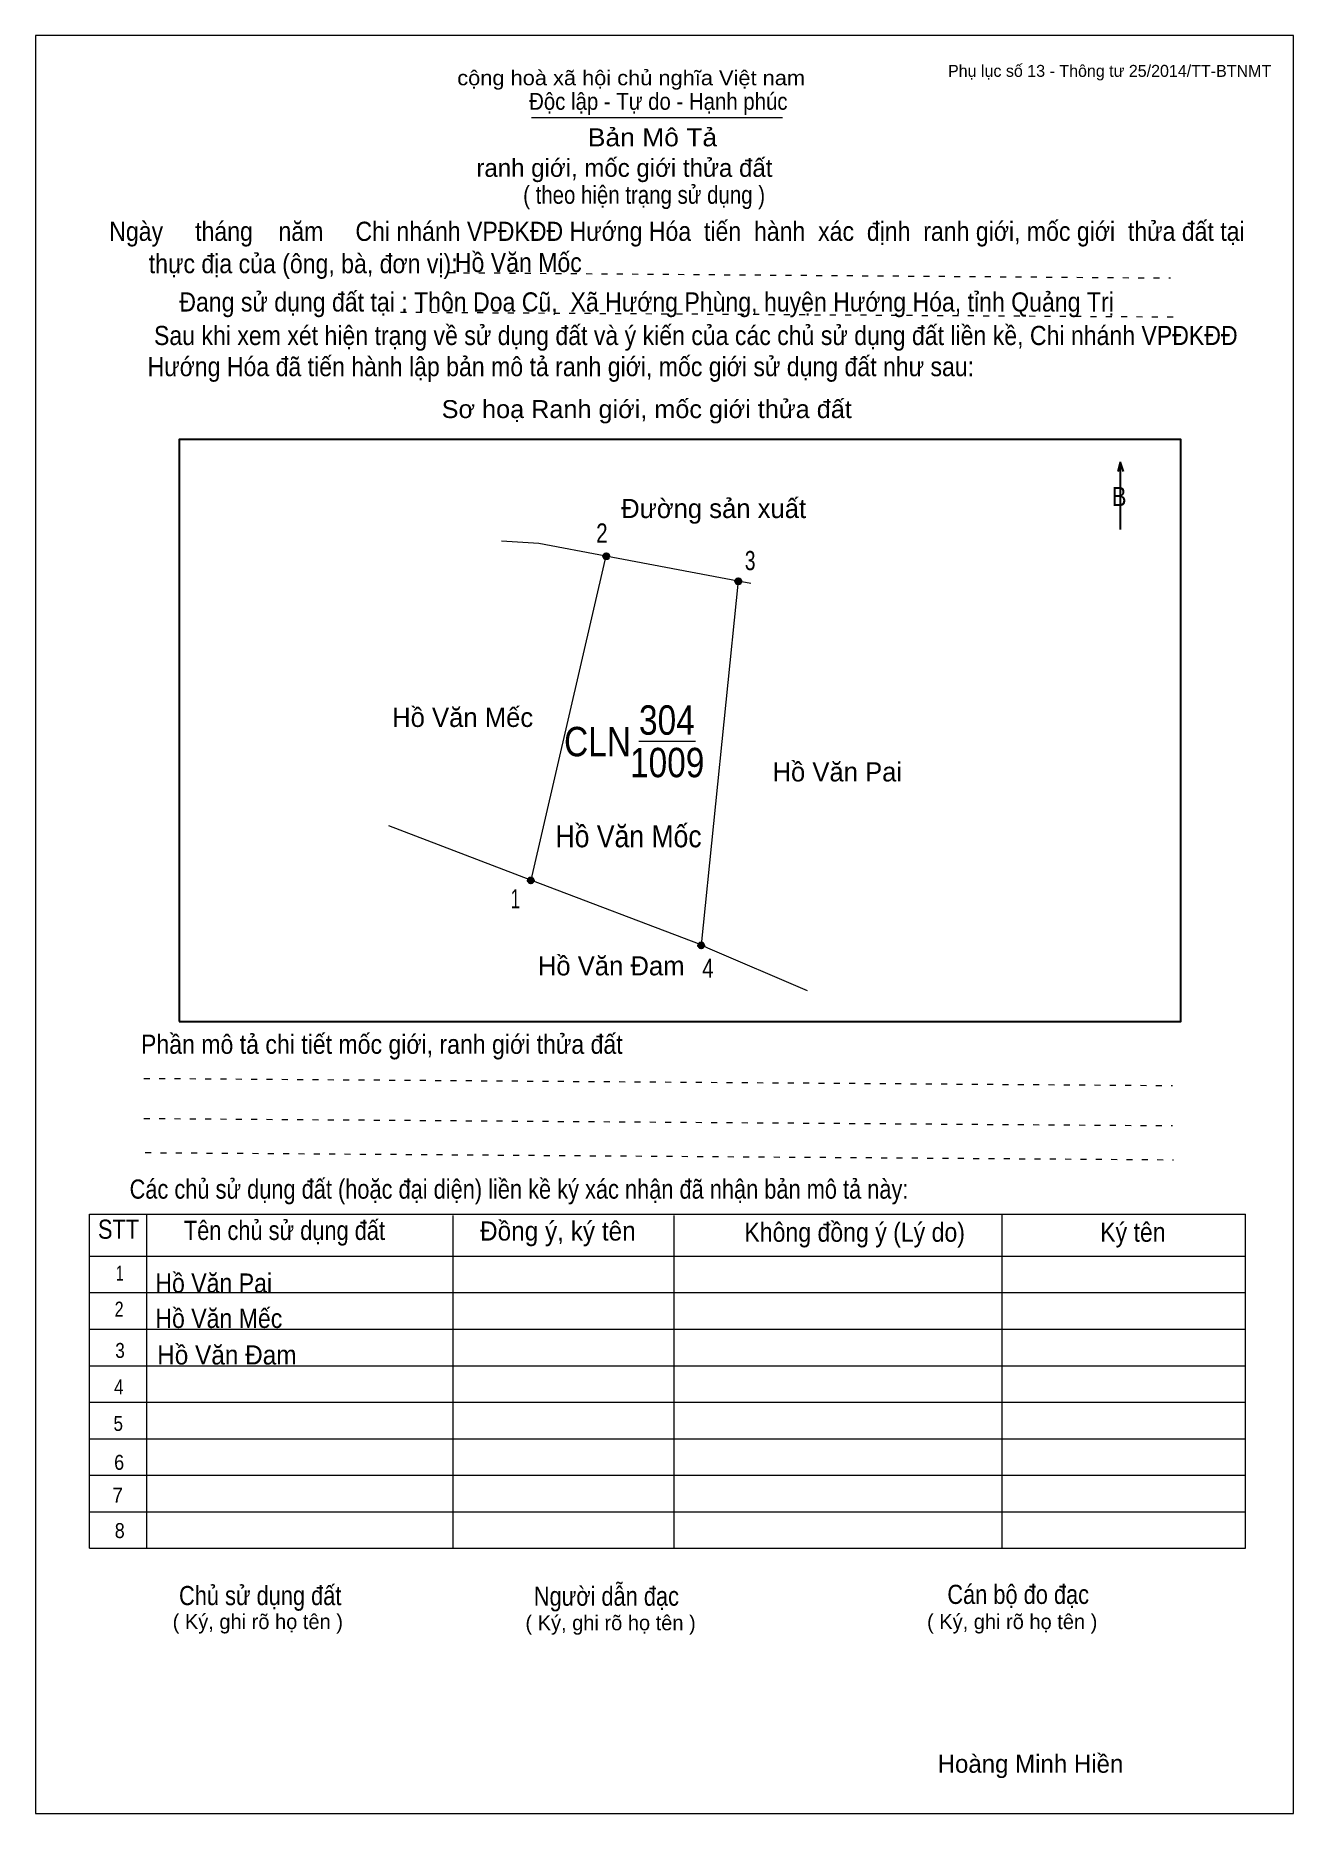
# Model space of a CAD drawing. Header units: centimetres. Extents: x 0 to 21, y 0 to 29.7.
import ezdxf
from ezdxf.enums import TextEntityAlignment as Align

# ---------------------------------------------------------------- set-up
doc = ezdxf.new("R2010")
doc.units = ezdxf.units.CM
doc.header["$LTSCALE"] = 0.13
doc.linetypes.add('DOTTED', pattern=[1.5, 0.3, -1.2])
for name, color, linetype, lineweight in [('1', 7, 'Continuous', 13), ('32', 7, 'Continuous', 25), ('6', 7, 'Continuous', 13), ('62', 7, 'Continuous', 13), ('7', 7, 'Continuous', 13)]:
    doc.layers.add(name, color=color, linetype=linetype, lineweight=lineweight)
for name, color, linetype in [('2', 7, 'Continuous'), ('3', 7, 'Continuous'), ('33', 7, 'Continuous'), ('34', 7, 'Continuous'), ('4', 7, 'Continuous'), ('5', 7, 'Continuous'), ('63', 7, 'Continuous')]:
    doc.layers.add(name, color=color, linetype=linetype)

msp = doc.modelspace()

# ---------------------------------------------------------------- hatches: boundary and pattern name
at = {"layer": '32'}
for points in [[(9.5772, 21.0006, 1), (9.4772, 21.0006, 1)], [(11.7815, 20.5831, 1), (11.6815, 20.5831, 1)], [(8.3185, 15.5874, 1), (8.2185, 15.5874, 1)], [(11.1614, 14.5006, 1), (11.0614, 14.5006, 1)]]:
    msp.add_hatch(color=256, dxfattribs=at).paths.add_polyline_path(points)

# ---------------------------------------------------------------- linework, layer by layer
at = {"layer": '1'}
msp.add_lwpolyline([(21, 0), (21, 29.7), (0, 29.7), (0, 0)], close=True, dxfattribs=at)
at = {"layer": '32'}
for centre in [(9.5272, 21.0006), (11.7315, 20.5831), (8.2685, 15.5874), (11.1114, 14.5006)]:
    msp.add_circle(centre, 0.05, dxfattribs=at)
at = {"layer": '6'}
msp.add_line((9.52, 21.01), (8.27, 15.59), dxfattribs=at)
for points in [[(7.78, 21.26), (8.4, 21.22), (9.52, 21.01)], [(9.52, 21.01), (11.73, 20.59), (11.94, 20.55)], [(11.73, 20.59), (11.11, 14.51), (8.27, 15.59), (5.9, 16.5)], [(11.11, 14.51), (11.22, 14.46), (12.88, 13.75)]]:
    msp.add_lwpolyline(points, dxfattribs=at)
at = {"layer": '62'}
for p, q in [((8.28, 28.33), (12.47, 28.33)), ((0.9, 10.01), (20.2, 10.01)), ((0.9, 4.43), (0.9, 10.01)), ((1.86, 4.43), (1.86, 10.01)), ((6.97, 4.43), (6.97, 9.99)), ((10.66, 4.43), (10.66, 9.99)), ((16.14, 4.43), (16.14, 10.01)), ((20.2, 4.43), (20.2, 10.01)), ((0.9, 9.31), (20.2, 9.31)), ((0.9, 8.7), (20.2, 8.7)), ((0.9, 8.09), (20.2, 8.09)), ((0.9, 7.48), (20.2, 7.48)), ((0.9, 6.87), (20.2, 6.87)), ((0.9, 6.26), (20.2, 6.26)), ((0.9, 5.65), (20.2, 5.65)), ((0.9, 5.04), (20.2, 5.04)), ((0.9, 4.43), (20.2, 4.43))]:
    msp.add_line(p, q, dxfattribs=at)
at = {"layer": '62', "linetype": 'DOTTED'}
for p, q in [((6.89, 25.74), (18.95, 25.65)), ((6.09, 25.08), (19.04, 25)), ((1.81, 12.28), (18.98, 12.16)), ((1.81, 11.61), (18.98, 11.49)), ((1.83, 11.04), (19, 10.92))]:
    msp.add_line(p, q, dxfattribs=at)
at = {"layer": '62', "lineweight": 25}
for p, q in [((18.11, 22.58), (18.11, 21.45)), ((18.11, 22.57), (18.07, 22.42)), ((18.11, 22.57), (18.16, 22.42))]:
    msp.add_line(p, q, dxfattribs=at)
msp.add_lwpolyline([(2.4, 13.23), (19.12, 13.23), (19.12, 22.95), (2.4, 22.95)], close=True, dxfattribs=at)
at = {"layer": '7'}
msp.add_line((10.07, 17.91), (11.02, 17.91), dxfattribs=at)

# ---------------------------------------------------------------- texts
at = {"layer": '2', "width": 0.9}
msp.add_text('Hồ Văn Mốc', height=0.3684, dxfattribs=at).set_placement((9.9, 16.14), align=Align.CENTER)
at = {"layer": '3', "width": 0.85}
msp.add_text('CLN', height=0.4912, dxfattribs=at).set_placement((9.94, 17.66), align=Align.RIGHT)
at = {"layer": '32'}
for s, width, p in [('2', 0.8, (9.455, 21.23)), ('3', 0.75, (11.93, 20.77)), ('1', 0.65, (8.01, 15.12)), ('4', 0.8, (11.225, 13.96))]:
    msp.add_text(s, height=0.32, dxfattribs=dict(at, width=width)).set_placement(p, align=Align.CENTER)
at = {"layer": '33'}
for s, p in [('Đường sản xuất', (11.32, 21.64)), ('Hồ Văn Mếc', (7.13, 18.15)), ('Hồ Văn Pai', (13.385, 17.24)), ('Hồ Văn Đam', (9.61, 14))]:
    msp.add_text(s, height=0.32, dxfattribs=at).set_placement(p, align=Align.CENTER)
at = {"layer": '34'}
for s, width, p in [('Hồ Văn Mốc', 0.9, (7, 25.75)), ('Hồ Văn Pai', 0.9, (2, 8.7)), ('Hồ Văn Mếc', 0.9, (2, 8.11)), ('Hồ Văn Đam', 0.95, (2.03, 7.5))]:
    msp.add_text(s, height=0.32, dxfattribs=dict(at, width=width)).set_placement(p)
at = {"layer": '4', "width": 0.85}
msp.add_text('304', height=0.4912, dxfattribs=at).set_placement((10.54, 18.02), align=Align.CENTER)
at = {"layer": '5', "width": 0.85}
msp.add_text('1009', height=0.4912, dxfattribs=at).set_placement((10.545, 17.31), align=Align.CENTER)
at = {"layer": '62'}
for s, height, width, p in [('cộng hoà xã hội chủ nghĩa Việt nam', 0.2474, 1.1, (7.04, 28.87)), ('Độc lập - Tự do - Hạnh phúc', 0.2828, 0.9, (8.24, 28.46)), ('Bản Mô Tả', 0.3, 1.1, (9.22, 27.85)), ('( theo hiện trạng sử dụng )', 0.3, 0.85, (8.14, 26.89)), ('Ngày     tháng    năm     Chi nhánh VPĐKĐĐ Hướng Hóa  tiến  hành  xác  định  ranh giới, mốc giới  thửa đất tại ', 0.32, 0.9, (1.23, 26.27)), ('thực địa của (ông, bà, đơn vị): ', 0.32, 0.9, (1.89, 25.73)), ('Đang sử dụng đất tại : Thôn Doa Cũ,  Xã Hướng Phùng, huyện Hướng Hóa, tỉnh Quảng Trị', 0.32, 0.9, (2.4, 25.09)), (' Sau khi xem xét hiện trạng về sử dụng đất và ý kiến của các chủ sử dụng đất liền kề, Chi nhánh VPĐKĐĐ ', 0.32, 0.9, (1.87, 24.53)), ('Hướng Hóa đã tiến hành lập bản mô tả ranh giới, mốc giới sử dụng đất như sau:', 0.32, 0.9, (1.87, 24.01)), ('Sơ hoạ Ranh giới, mốc giới thửa đất', 0.3, 1.05, (6.78, 23.31)), ('B', 0.32, 0.85, (17.97, 21.84)), ('Phần mô tả chi tiết mốc giới, ranh giới thửa đất ', 0.32, 0.9, (1.76, 12.69)), ('Các chủ sử dụng đất (hoặc đại diện) liền kề ký xác nhận đã nhận bản mô tả này:', 0.32, 0.85, (1.57, 10.27))]:
    msp.add_text(s, height=height, dxfattribs=dict(at, width=width)).set_placement(p)
msp.add_text('ranh giới, mốc giới thửa đất', height=0.3, dxfattribs=at).set_placement((7.36, 27.34))
for s, height, width, p in [('STT', 0.32, 0.85, (1.385, 9.6)), ('Tên chủ sử dụng đất', 0.32, 0.85, (4.155, 9.58)), ('Đồng ý, ký tên', 0.32, 0.95, (8.72, 9.57)), ('Không đồng ý (Lý do)', 0.32, 0.9, (13.675, 9.55)), ('Ký tên', 0.32, 0.9, (18.32, 9.55)), ('1', 0.25, 0.7, (1.405, 8.9)), ('2', 0.25, 0.8, (1.395, 8.3)), ('3', 0.25, 0.85, (1.41, 7.61)), ('4', 0.25, 0.85, (1.39, 7)), ('5', 0.25, 0.85, (1.38, 6.39)), ('6', 0.25, 0.9, (1.395, 5.74)), ('7', 0.25, 0.95, (1.37, 5.19)), ('8', 0.25, 0.9, (1.405, 4.6)), ('Người dẫn đạc', 0.32, 0.85, (9.53, 3.47)), ('Chủ sử dụng đất', 0.32, 0.85, (3.75, 3.48)), ('Cán bộ đo đạc', 0.32, 0.85, (16.405, 3.5))]:
    msp.add_text(s, height=height, dxfattribs=dict(at, width=width)).set_placement(p, align=Align.CENTER)
for p in [(3.71, 3.08), (9.6, 3.06), (16.305, 3.08)]:
    msp.add_text('( Ký, ghi rõ họ tên )', height=0.25, dxfattribs=at).set_placement(p, align=Align.CENTER)
at = {"layer": '63'}
msp.add_text('Phụ lục số 13 - Thông tư 25/2014/TT-BTNMT', height=0.2, dxfattribs=at).set_placement((20.63, 29.01), align=Align.RIGHT)
msp.add_text('Hoàng Minh Hiền', height=0.3, dxfattribs=at).set_placement((16.61, 0.68), align=Align.CENTER)

doc.saveas('drawing.dxf')
